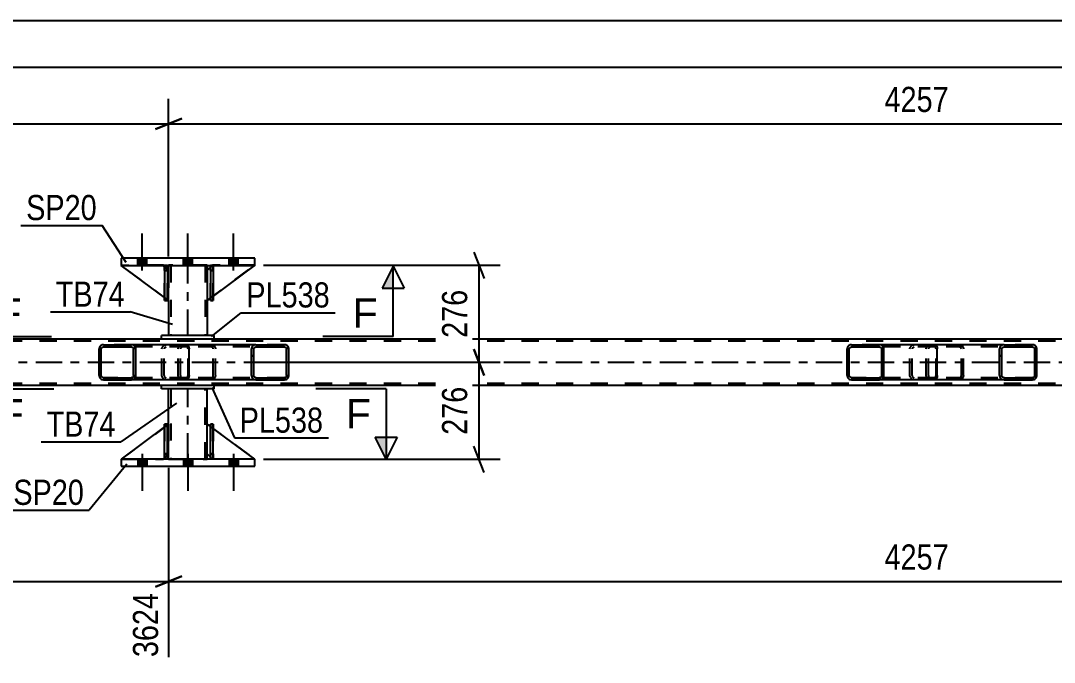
# Model space of a CAD drawing. Header units: millimetres. Extents: x 0 to 841, y 0 to 594.
# Drawn here: x 147.4 to 265, y 204 to 277.1 of the extents above; entities that cross this region are included whole.
import ezdxf

# ---------------------------------------------------------------- set-up
doc = ezdxf.new("R2010")
doc.units = ezdxf.units.MM
doc.linetypes.add('DXK_LINE_DOT2', pattern=[3.9198, 1.9599, -1.9599])
doc.linetypes.add('DXK_LINE_DOT3', pattern=[5.9187, 2.979, -0.9799, 0.9799, -0.9799])
doc.styles.add('Arial', font='ARIAL.TTF', dxfattribs={"height": 0.2})
doc.styles.add('Arial Narrow', font='ARIALN.TTF', dxfattribs={"height": 0.2})

# ---------------------------------------------------------------- blocks, each defined once
blk = doc.blocks.new('Part-800831068-2843 - 2778')
at = {"color": 7, "linetype": 'DXK_LINE_DOT2'}
for p, q in [((169.3, 231.11), (168.98, 231.11)), ((168.98, 227.71), (168.98, 231.11)), ((168.98, 227.11), (168.98, 231.11)), ((169.3, 231.11), (169.3, 227.71)), ((169.3, 227.11), (169.3, 231.11)), ((169.3, 227.71), (168.98, 227.71)), ((168.98, 227.11), (168.98, 227.71)), ((169.3, 227.11), (168.98, 227.11)), ((169.3, 227.71), (169.3, 227.11)), ((169.3, 227.11), (169.3, 227.11))]:
    blk.add_line(p, q, dxfattribs=at)
blk = doc.blocks.new('Part-800831068-2832 - 2778')
at = {"color": 2, "linetype": 'Continuous'}
for p, q in [((163.78, 230.78), (158.83, 227.11)), ((164.23, 231.11), (164.1, 231.02)), ((164.23, 227.71), (164.23, 231.11)), ((163.78, 227.27), (163.63, 227.11)), ((164.23, 227.71), (164.1, 227.59)), ((164.23, 227.71), (164.23, 227.71))]:
    blk.add_line(p, q, dxfattribs=at)
at = {"color": 7, "linetype": 'DXK_LINE_DOT2'}
for p, q in [((164.1, 231.02), (163.78, 230.78)), ((164.23, 227.71), (164.23, 231.11)), ((158.83, 227.11), (163.63, 227.11)), ((164.23, 227.71), (163.63, 227.11)), ((164.1, 227.59), (163.78, 227.27))]:
    blk.add_line(p, q, dxfattribs=at)
blk = doc.blocks.new('Part-800831068-2842 - 2778')
at = {"color": 7, "linetype": 'DXK_LINE_DOT2'}
for p, q in [((164.1, 231.11), (163.78, 231.11)), ((163.78, 227.71), (163.78, 231.11)), ((163.78, 227.11), (163.78, 231.11)), ((164.1, 231.11), (164.1, 227.71)), ((164.1, 227.11), (164.1, 231.11)), ((164.1, 227.71), (163.78, 227.71)), ((163.78, 227.11), (163.78, 227.71)), ((164.1, 227.11), (163.78, 227.11)), ((164.1, 227.71), (164.1, 227.11)), ((164.1, 227.11), (164.1, 227.11))]:
    blk.add_line(p, q, dxfattribs=at)
blk = doc.blocks.new('Part-800831068-2786 - 2778')
at = {"color": 7, "linetype": 'DXK_LINE_DOT2'}
for p, q in [((168.98, 248.59), (168.98, 249.19)), ((168.98, 249.19), (168.98, 249.19)), ((168.98, 249.19), (168.98, 245.19)), ((169.3, 249.19), (168.98, 249.19)), ((168.98, 245.19), (168.98, 248.59)), ((168.98, 248.59), (169.3, 248.59)), ((169.3, 248.59), (169.3, 249.19)), ((169.3, 245.19), (169.3, 249.19)), ((169.3, 248.59), (169.3, 245.19)), ((168.98, 245.19), (169.3, 245.19))]:
    blk.add_line(p, q, dxfattribs=at)
blk = doc.blocks.new('Part-800831068-2793 - 2778')
at = {"color": 2, "linetype": 'Continuous'}
for p, q in [((164.23, 249.2), (164.23, 248.59)), ((168.63, 249.2), (168.63, 248.59)), ((164.23, 245.19), (164.23, 241.19)), ((168.63, 245.19), (168.63, 241.19))]:
    blk.add_line(p, q, dxfattribs=at)
at = {"color": 7, "linetype": 'DXK_LINE_DOT2'}
for p, q in [((168.63, 249.2), (164.23, 249.2)), ((164.23, 248.59), (164.23, 245.19)), ((164.47, 249.2), (164.47, 241.19)), ((168.39, 249.2), (168.39, 241.19)), ((168.63, 248.59), (168.63, 245.19)), ((168.63, 241.19), (164.23, 241.19))]:
    blk.add_line(p, q, dxfattribs=at)
at = {"color": 7, "linetype": 'DXK_LINE_DOT3'}
blk.add_line((166.43, 241.19), (166.43, 249.2), dxfattribs=at)
blk = doc.blocks.new('Part-800831068-2798 - 2778')
at = {"color": 2, "linetype": 'Continuous'}
for p, q in [((169.43, 241.19), (163.43, 241.19)), ((163.43, 240.79), (163.43, 241.19)), ((169.43, 240.79), (169.43, 241.19)), ((169.43, 240.79), (163.43, 240.79))]:
    blk.add_line(p, q, dxfattribs=at)
blk = doc.blocks.new('Part-800831068-2803 - 2778')
at = {"color": 2, "linetype": 'Continuous'}
for p, q in [((169.43, 235.51), (163.43, 235.51)), ((163.43, 235.11), (163.43, 235.51)), ((169.43, 235.11), (169.43, 235.51)), ((169.43, 235.11), (163.43, 235.11))]:
    blk.add_line(p, q, dxfattribs=at)
blk = doc.blocks.new('Part-800831068-2808 - 2778')
at = {"color": 2, "linetype": 'Continuous'}
for p, q in [((164.23, 231.11), (164.23, 235.11)), ((168.63, 231.11), (168.63, 235.11)), ((164.23, 227.11), (164.23, 227.71)), ((168.63, 227.11), (168.63, 227.71))]:
    blk.add_line(p, q, dxfattribs=at)
at = {"color": 7, "linetype": 'DXK_LINE_DOT2'}
for p, q in [((168.63, 235.11), (164.23, 235.11)), ((164.47, 235.11), (164.47, 227.11)), ((168.39, 227.11), (168.39, 235.11)), ((164.23, 227.71), (164.23, 231.11)), ((168.63, 227.71), (168.63, 231.11)), ((164.23, 227.11), (168.63, 227.11))]:
    blk.add_line(p, q, dxfattribs=at)
at = {"color": 7, "linetype": 'DXK_LINE_DOT3'}
blk.add_line((166.43, 227.11), (166.43, 235.11), dxfattribs=at)
blk = doc.blocks.new('Part-800831068-2883 - 2778')
at = {"linetype": 'Continuous'}
h = blk.add_hatch(dxfattribs=at)
h.set_pattern_fill('', scale=0.7, style=0, pattern_type=0)
h.set_pattern_definition([(45, (245.6021, 239.856), (-1.57154, 1.57154), [])])
h.paths.add_polyline_path([(245.64, 239.67), (245.6, 239.86), (245.49, 240.01), (245.33, 240.12), (245.14, 240.15), (241.95, 240.15), (241.76, 240.12), (241.6, 240.01), (241.49, 239.86), (241.45, 239.67), (241.45, 236.63), (241.49, 236.45), (241.6, 236.29), (241.76, 236.19), (241.95, 236.15), (245.14, 236.15), (245.33, 236.19), (245.49, 236.29), (245.6, 236.45), (245.64, 236.63)])
h.paths.add_polyline_path([(245.37, 236.54), (245.32, 236.46), (245.23, 236.41), (245.14, 236.39), (241.95, 236.39), (241.86, 236.41), (241.78, 236.46), (241.72, 236.54), (241.7, 236.63), (241.7, 239.67), (241.72, 239.76), (241.78, 239.84), (241.86, 239.89), (241.95, 239.91), (245.14, 239.91), (245.23, 239.89), (245.32, 239.84), (245.37, 239.76), (245.39, 239.67), (245.39, 236.63)])
at = {"color": 2, "linetype": 'Continuous'}
for p, q in [((241.95, 240.15), (241.76, 240.12)), ((241.95, 240.15), (245.14, 240.15)), ((251.44, 240.15), (245.14, 240.15)), ((245.33, 240.12), (245.14, 240.15)), ((251.44, 240.15), (251.54, 240.12)), ((251.54, 240.12), (251.63, 240.01)), ((251.63, 240.01), (251.69, 239.86)), ((241.49, 239.86), (241.45, 239.67)), ((241.45, 236.63), (241.45, 239.67)), ((241.7, 239.67), (241.72, 239.76)), ((241.7, 236.63), (241.7, 239.67)), ((241.72, 239.76), (241.78, 239.84)), ((241.78, 239.84), (241.86, 239.89)), ((241.86, 239.89), (241.95, 239.91)), ((241.95, 239.91), (245.14, 239.91)), ((245.14, 239.91), (245.23, 239.89)), ((245.23, 239.89), (245.32, 239.84)), ((245.32, 239.84), (245.37, 239.76)), ((245.37, 239.76), (245.39, 239.67)), ((245.39, 236.63), (245.39, 239.67)), ((245.64, 239.67), (245.6, 239.86)), ((245.64, 236.63), (245.64, 239.67)), ((251.69, 239.86), (251.71, 239.67)), ((251.71, 236.63), (251.71, 239.67)), ((241.45, 236.63), (241.49, 236.45)), ((241.72, 236.54), (241.7, 236.63)), ((241.78, 236.46), (241.72, 236.54)), ((241.86, 236.41), (241.78, 236.46)), ((245.32, 236.46), (245.23, 236.41)), ((245.37, 236.54), (245.32, 236.46)), ((245.39, 236.63), (245.37, 236.54)), ((245.6, 236.45), (245.64, 236.63)), ((251.71, 236.63), (251.69, 236.45)), ((241.76, 236.19), (241.95, 236.15)), ((241.95, 236.39), (241.86, 236.41)), ((241.95, 236.39), (245.14, 236.39)), ((241.95, 236.15), (245.14, 236.15)), ((245.23, 236.41), (245.14, 236.39)), ((245.14, 236.15), (245.33, 236.19)), ((251.44, 236.15), (245.14, 236.15)), ((251.54, 236.19), (251.44, 236.15)), ((251.63, 236.29), (251.54, 236.19)), ((251.69, 236.45), (251.63, 236.29))]:
    blk.add_line(p, q, dxfattribs=at)
at = {"color": 7, "linetype": 'DXK_LINE_DOT2'}
for p, q in [((245.14, 240.15), (241.95, 240.15)), ((248.91, 240.12), (249.1, 240.15)), ((250.45, 239.91), (250.45, 240.15)), ((251.44, 239.91), (241.95, 239.91)), ((248.6, 239.67), (248.64, 239.86)), ((248.6, 236.63), (248.6, 239.67)), ((248.87, 239.76), (248.85, 239.67)), ((248.85, 236.63), (248.85, 239.67)), ((248.93, 239.84), (248.87, 239.76)), ((248.93, 239.84), (248.95, 239.86)), ((248.95, 239.86), (249.01, 239.89)), ((249.01, 239.89), (249.1, 239.91)), ((251.49, 239.89), (251.44, 239.91)), ((251.53, 239.84), (251.49, 239.89)), ((251.56, 239.76), (251.53, 239.84)), ((251.57, 239.67), (251.56, 239.76)), ((251.57, 236.63), (251.57, 239.67)), ((248.64, 236.45), (248.6, 236.63)), ((248.85, 236.63), (248.87, 236.54)), ((248.87, 236.54), (248.93, 236.46)), ((248.93, 236.46), (248.95, 236.45)), ((251.49, 236.41), (251.53, 236.46)), ((251.53, 236.46), (251.56, 236.54)), ((251.56, 236.54), (251.57, 236.63)), ((251.44, 236.39), (241.95, 236.39)), ((245.14, 236.15), (241.95, 236.15)), ((249.1, 236.15), (248.91, 236.19)), ((248.95, 236.45), (249.01, 236.41)), ((249.01, 236.41), (249.1, 236.39)), ((250.45, 236.15), (250.45, 236.39)), ((251.44, 236.39), (251.49, 236.41))]:
    blk.add_line(p, q, dxfattribs=at)
at = {"color": 2, "linetype": 'Continuous'}
for centre, start, end in [((241.94, 239.66), 111.1941, 156.1506), ((245.15, 239.66), 23.8494, 68.8059), ((241.94, 236.65), 203.8494, 248.8059), ((245.15, 236.65), 291.1941, 336.1506)]:
    blk.add_arc(centre, 0.492, start, end, dxfattribs=at)
at = {"color": 7, "linetype": 'DXK_LINE_DOT2'}
for centre, start, end in [((249.09, 239.66), 111.1941, 156.1506), ((249.09, 236.65), 203.8494, 248.8059)]:
    blk.add_arc(centre, 0.492, start, end, dxfattribs=at)
blk = doc.blocks.new('Part-800831068-2884 - 2778')
at = {"linetype": 'Continuous'}
h = blk.add_hatch(dxfattribs=at)
h.set_pattern_fill('', scale=0.7, style=0, pattern_type=0)
h.set_pattern_definition([(45, (263.0128, 239.856), (-1.57154, 1.57154), [])])
h.paths.add_polyline_path([(263.05, 239.67), (263.01, 239.86), (262.9, 240.01), (262.74, 240.12), (262.54, 240.15), (259.31, 240.15), (259.11, 240.12), (258.94, 240.01), (258.83, 239.86), (258.79, 239.67), (258.79, 236.63), (258.83, 236.45), (258.94, 236.29), (259.11, 236.19), (259.31, 236.15), (262.54, 236.15), (262.74, 236.19), (262.9, 236.29), (263.01, 236.45), (263.05, 236.63)])
h.paths.add_polyline_path([(262.78, 236.54), (262.72, 236.46), (262.64, 236.41), (262.54, 236.39), (259.31, 236.39), (259.21, 236.41), (259.13, 236.46), (259.07, 236.54), (259.05, 236.63), (259.05, 239.67), (259.07, 239.76), (259.13, 239.84), (259.21, 239.89), (259.31, 239.91), (262.54, 239.91), (262.64, 239.89), (262.72, 239.84), (262.78, 239.76), (262.8, 239.67), (262.8, 236.63)])
at = {"color": 7, "linetype": 'DXK_LINE_DOT2'}
for p, q in [((250.76, 240.12), (250.96, 240.15)), ((251.44, 240.15), (250.96, 240.15)), ((254.19, 240.15), (254.39, 240.12)), ((262.54, 240.15), (259.31, 240.15)), ((250.45, 239.67), (250.48, 239.86)), ((250.45, 236.63), (250.45, 239.67)), ((250.72, 239.76), (250.7, 239.67)), ((250.7, 236.63), (250.7, 239.67)), ((250.78, 239.84), (250.72, 239.76)), ((250.86, 239.89), (250.78, 239.84)), ((250.96, 239.91), (250.86, 239.89)), ((262.54, 239.91), (250.96, 239.91)), ((254.29, 239.89), (254.19, 239.91)), ((254.37, 239.84), (254.29, 239.89)), ((254.43, 239.76), (254.37, 239.84)), ((254.45, 239.67), (254.43, 239.76)), ((254.45, 236.63), (254.45, 239.67)), ((254.66, 239.86), (254.7, 239.67)), ((254.7, 236.63), (254.7, 239.67)), ((250.48, 236.45), (250.45, 236.63)), ((250.7, 236.63), (250.72, 236.54)), ((250.72, 236.54), (250.78, 236.46)), ((250.78, 236.46), (250.86, 236.41)), ((254.29, 236.41), (254.37, 236.46)), ((254.37, 236.46), (254.43, 236.54)), ((254.43, 236.54), (254.45, 236.63)), ((254.7, 236.63), (254.66, 236.45)), ((250.96, 236.15), (250.76, 236.19)), ((250.86, 236.41), (250.96, 236.39)), ((262.54, 236.39), (250.96, 236.39)), ((251.44, 236.15), (250.96, 236.15)), ((254.19, 236.39), (254.29, 236.41)), ((254.39, 236.19), (254.19, 236.15)), ((262.54, 236.15), (259.31, 236.15))]:
    blk.add_line(p, q, dxfattribs=at)
at = {"color": 2, "linetype": 'Continuous'}
for p, q in [((259.31, 240.15), (251.44, 240.15)), ((259.31, 240.15), (259.11, 240.12)), ((259.31, 240.15), (262.54, 240.15)), ((262.74, 240.12), (262.54, 240.15)), ((258.83, 239.86), (258.79, 239.67)), ((258.79, 236.63), (258.79, 239.67)), ((259.05, 239.67), (259.07, 239.76)), ((259.05, 236.63), (259.05, 239.67)), ((259.07, 239.76), (259.13, 239.84)), ((259.13, 239.84), (259.21, 239.89)), ((259.21, 239.89), (259.31, 239.91)), ((259.31, 239.91), (262.54, 239.91)), ((262.54, 239.91), (262.64, 239.89)), ((262.64, 239.89), (262.72, 239.84)), ((262.72, 239.84), (262.78, 239.76)), ((262.78, 239.76), (262.8, 239.67)), ((262.8, 236.63), (262.8, 239.67)), ((263.05, 239.67), (263.01, 239.86)), ((263.05, 236.63), (263.05, 239.67)), ((258.79, 236.63), (258.83, 236.45)), ((259.07, 236.54), (259.05, 236.63)), ((259.13, 236.46), (259.07, 236.54)), ((259.21, 236.41), (259.13, 236.46)), ((262.72, 236.46), (262.64, 236.41)), ((262.78, 236.54), (262.72, 236.46)), ((262.8, 236.63), (262.78, 236.54)), ((263.01, 236.45), (263.05, 236.63)), ((259.31, 236.15), (251.44, 236.15)), ((259.11, 236.19), (259.31, 236.15)), ((259.31, 236.39), (259.21, 236.41)), ((259.31, 236.39), (262.54, 236.39)), ((259.31, 236.15), (262.54, 236.15)), ((262.64, 236.41), (262.54, 236.39)), ((262.54, 236.15), (262.74, 236.19))]:
    blk.add_line(p, q, dxfattribs=at)
at = {"color": 7, "linetype": 'DXK_LINE_DOT2'}
for centre, start, end in [((250.94, 239.65), 110.7584, 155.6801), ((254.21, 239.65), 24.32, 69.2417), ((250.94, 236.65), 204.32, 249.2417), ((254.21, 236.65), 290.7584, 335.6801)]:
    blk.add_arc(centre, 0.496, start, end, dxfattribs=at)
at = {"color": 2, "linetype": 'Continuous'}
for centre, start, end in [((259.29, 239.65), 110.7584, 155.6801), ((262.56, 239.65), 24.32, 69.2417), ((259.29, 236.65), 204.32, 249.2417), ((262.56, 236.65), 290.7584, 335.6801)]:
    blk.add_arc(centre, 0.496, start, end, dxfattribs=at)
blk = doc.blocks.new('Part-800831068-2824 - 2778')
at = {"color": 2, "linetype": 'Continuous'}
for p, q in [((174.03, 249.99), (158.83, 249.99)), ((158.83, 249.99), (158.83, 249.19)), ((174.03, 249.19), (174.03, 249.99)), ((158.83, 249.19), (174.03, 249.19))]:
    blk.add_line(p, q, dxfattribs=at)
blk = doc.blocks.new('Part-800831068-2829 - 2778')
at = {"color": 2, "linetype": 'Continuous'}
for p, q in [((158.83, 227.11), (158.83, 226.31)), ((174.03, 227.11), (158.83, 227.11)), ((174.03, 226.31), (174.03, 227.11)), ((158.83, 226.31), (174.03, 226.31))]:
    blk.add_line(p, q, dxfattribs=at)
blk = doc.blocks.new('Part-800831068-2830 - 2778')
at = {"color": 2, "linetype": 'Continuous'}
for p, q in [((168.63, 227.71), (168.63, 231.11)), ((168.98, 230.85), (168.63, 231.11)), ((174.03, 227.11), (169.3, 230.62)), ((168.98, 227.36), (168.63, 227.71))]:
    blk.add_line(p, q, dxfattribs=at)
at = {"color": 7, "linetype": 'DXK_LINE_DOT2'}
for p, q in [((169.3, 230.62), (168.98, 230.85)), ((169.23, 227.11), (168.98, 227.36)), ((174.03, 227.11), (169.23, 227.11)), ((174.03, 227.11), (174.03, 227.11)), ((174.03, 227.11), (174.03, 227.11))]:
    blk.add_line(p, q, dxfattribs=at)
blk = doc.blocks.new('Part-800831068-2831 - 2778')
at = {"color": 7, "linetype": 'DXK_LINE_DOT2'}
for p, q in [((168.63, 227.71), (168.63, 231.11)), ((168.63, 231.11), (174.03, 227.11)), ((169.23, 227.11), (168.63, 227.71)), ((174.03, 227.11), (169.23, 227.11))]:
    blk.add_line(p, q, dxfattribs=at)
blk = doc.blocks.new('Part-800831068-2839 - 2778')
at = {"color": 7, "linetype": 'DXK_LINE_DOT2'}
for p, q in [((164.23, 231.11), (158.83, 227.11)), ((164.23, 227.71), (164.23, 231.11)), ((164.23, 231.11), (164.23, 227.71)), ((158.83, 227.11), (163.63, 227.11)), ((163.63, 227.11), (164.23, 227.71)), ((164.23, 227.71), (163.63, 227.11)), ((164.23, 227.71), (164.23, 227.71))]:
    blk.add_line(p, q, dxfattribs=at)
blk = doc.blocks.new('Part-800831068-2840 - 2778')
at = {"color": 2, "linetype": 'Continuous'}
for p, q in [((163.78, 227.11), (163.78, 231.11)), ((163.78, 231.11), (164.1, 231.11)), ((164.1, 227.11), (164.1, 231.11)), ((163.78, 227.11), (163.78, 227.11)), ((164.1, 227.11), (163.78, 227.11))]:
    blk.add_line(p, q, dxfattribs=at)
at = {"color": 7, "linetype": 'DXK_LINE_DOT2'}
for p, q in [((163.78, 231.11), (163.78, 227.71)), ((164.1, 227.71), (164.1, 231.11)), ((163.78, 227.71), (163.78, 227.11)), ((163.78, 227.71), (164.1, 227.71)), ((164.1, 227.11), (164.1, 227.71)), ((164.1, 227.11), (164.1, 227.11))]:
    blk.add_line(p, q, dxfattribs=at)
blk = doc.blocks.new('Part-800831068-2841 - 2778')
at = {"color": 2, "linetype": 'Continuous'}
for p, q in [((168.98, 227.11), (168.98, 231.11)), ((168.98, 231.11), (169.3, 231.11)), ((169.3, 227.11), (169.3, 231.11)), ((168.98, 227.11), (168.98, 227.11)), ((169.3, 227.11), (168.98, 227.11))]:
    blk.add_line(p, q, dxfattribs=at)
at = {"color": 7, "linetype": 'DXK_LINE_DOT2'}
for p, q in [((168.98, 231.11), (168.98, 227.71)), ((169.3, 227.71), (169.3, 231.11)), ((168.98, 227.71), (168.98, 227.11)), ((168.98, 227.71), (169.3, 227.71)), ((169.3, 227.11), (169.3, 227.71)), ((169.3, 227.11), (169.3, 227.11))]:
    blk.add_line(p, q, dxfattribs=at)
blk = doc.blocks.new('Part-800831068-2844 - 2778')
at = {"color": 2, "linetype": 'Continuous'}
for p, q in [((168.98, 248.95), (168.63, 248.6)), ((168.63, 248.6), (168.63, 245.2)), ((174.03, 249.2), (169.3, 245.69)), ((168.98, 245.46), (168.63, 245.2))]:
    blk.add_line(p, q, dxfattribs=at)
at = {"color": 7, "linetype": 'DXK_LINE_DOT2'}
for p, q in [((169.23, 249.2), (168.98, 248.95)), ((174.03, 249.2), (169.23, 249.2)), ((169.3, 245.69), (168.98, 245.46))]:
    blk.add_line(p, q, dxfattribs=at)
blk = doc.blocks.new('Part-800831068-2880 - 2778')
at = {"linetype": 'Continuous'}
h = blk.add_hatch(dxfattribs=at)
h.set_pattern_fill('', scale=0.7, style=0, pattern_type=0)
h.set_pattern_definition([(45, (160.468, 239.856), (-1.57154, 1.57154), [])])
h.paths.add_polyline_path([(160.51, 239.67), (160.47, 239.86), (160.36, 240.01), (160.2, 240.12), (160, 240.15), (156.82, 240.15), (156.63, 240.12), (156.46, 240.01), (156.35, 239.86), (156.32, 239.67), (156.32, 236.63), (156.35, 236.45), (156.46, 236.29), (156.63, 236.19), (156.82, 236.15), (160, 236.15), (160.2, 236.19), (160.36, 236.29), (160.47, 236.45), (160.51, 236.63)])
h.paths.add_polyline_path([(160.24, 236.54), (160.18, 236.46), (160.1, 236.41), (160, 236.39), (156.82, 236.39), (156.72, 236.41), (156.64, 236.46), (156.59, 236.54), (156.57, 236.63), (156.57, 239.67), (156.59, 239.76), (156.64, 239.84), (156.72, 239.89), (156.82, 239.91), (160, 239.91), (160.1, 239.89), (160.18, 239.84), (160.24, 239.76), (160.25, 239.67), (160.25, 236.63)])
at = {"color": 2, "linetype": 'Continuous'}
for p, q in [((156.82, 240.15), (156.63, 240.12)), ((156.82, 240.15), (160, 240.15)), ((166.3, 240.15), (160, 240.15)), ((160.2, 240.12), (160, 240.15)), ((166.3, 240.15), (166.41, 240.12)), ((166.41, 240.12), (166.5, 240.01)), ((166.5, 240.01), (166.55, 239.86)), ((156.35, 239.86), (156.32, 239.67)), ((156.32, 236.63), (156.32, 239.67)), ((156.57, 239.67), (156.59, 239.76)), ((156.57, 236.63), (156.57, 239.67)), ((156.59, 239.76), (156.64, 239.84)), ((156.64, 239.84), (156.72, 239.89)), ((156.72, 239.89), (156.82, 239.91)), ((156.82, 239.91), (160, 239.91)), ((160, 239.91), (160.1, 239.89)), ((160.1, 239.89), (160.18, 239.84)), ((160.18, 239.84), (160.24, 239.76)), ((160.24, 239.76), (160.25, 239.67)), ((160.25, 236.63), (160.25, 239.67)), ((160.51, 239.67), (160.47, 239.86)), ((160.51, 236.63), (160.51, 239.67)), ((166.55, 239.86), (166.57, 239.67)), ((166.57, 236.63), (166.57, 239.67)), ((156.32, 236.63), (156.35, 236.45)), ((156.59, 236.54), (156.57, 236.63)), ((156.64, 236.46), (156.59, 236.54)), ((156.72, 236.41), (156.64, 236.46)), ((160.18, 236.46), (160.1, 236.41)), ((160.24, 236.54), (160.18, 236.46)), ((160.25, 236.63), (160.24, 236.54)), ((160.47, 236.45), (160.51, 236.63)), ((166.57, 236.63), (166.55, 236.45)), ((156.63, 236.19), (156.82, 236.15)), ((156.82, 236.39), (156.72, 236.41)), ((156.82, 236.39), (160, 236.39)), ((156.82, 236.15), (160, 236.15)), ((160.1, 236.41), (160, 236.39)), ((160, 236.15), (160.2, 236.19)), ((166.3, 236.15), (160, 236.15)), ((166.41, 236.19), (166.3, 236.15)), ((166.5, 236.29), (166.41, 236.19)), ((166.55, 236.45), (166.5, 236.29))]:
    blk.add_line(p, q, dxfattribs=at)
at = {"color": 7, "linetype": 'DXK_LINE_DOT2'}
for p, q in [((160, 240.15), (156.82, 240.15)), ((163.78, 240.12), (163.97, 240.15)), ((165.31, 239.91), (165.31, 240.15)), ((166.3, 239.91), (156.82, 239.91)), ((163.47, 239.67), (163.5, 239.86)), ((163.47, 236.63), (163.47, 239.67)), ((163.74, 239.76), (163.72, 239.67)), ((163.72, 236.63), (163.72, 239.67)), ((163.79, 239.84), (163.74, 239.76)), ((163.79, 239.84), (163.81, 239.86)), ((163.81, 239.86), (163.87, 239.89)), ((163.87, 239.89), (163.97, 239.91)), ((166.36, 239.89), (166.3, 239.91)), ((166.4, 239.84), (166.36, 239.89)), ((166.43, 239.76), (166.4, 239.84)), ((166.44, 239.67), (166.43, 239.76)), ((166.44, 236.63), (166.44, 239.67)), ((163.5, 236.45), (163.47, 236.63)), ((163.72, 236.63), (163.74, 236.54)), ((163.74, 236.54), (163.79, 236.46)), ((163.79, 236.46), (163.81, 236.45)), ((166.36, 236.41), (166.4, 236.46)), ((166.4, 236.46), (166.43, 236.54)), ((166.43, 236.54), (166.44, 236.63)), ((166.3, 236.39), (156.82, 236.39)), ((160, 236.15), (156.82, 236.15)), ((163.97, 236.15), (163.78, 236.19)), ((163.81, 236.45), (163.87, 236.41)), ((163.87, 236.41), (163.97, 236.39)), ((165.31, 236.15), (165.31, 236.39)), ((166.3, 236.39), (166.36, 236.41))]:
    blk.add_line(p, q, dxfattribs=at)
at = {"color": 2, "linetype": 'Continuous'}
for centre, start, end in [((156.8, 239.66), 111.1941, 156.1506), ((160.02, 239.66), 23.8494, 68.8059), ((156.8, 236.65), 203.8494, 248.8059), ((160.02, 236.65), 291.1941, 336.1506)]:
    blk.add_arc(centre, 0.492, start, end, dxfattribs=at)
at = {"color": 7, "linetype": 'DXK_LINE_DOT2'}
for centre, start, end in [((163.95, 239.66), 111.1941, 156.1506), ((163.95, 236.65), 203.8494, 248.8059)]:
    blk.add_arc(centre, 0.492, start, end, dxfattribs=at)
blk = doc.blocks.new('Part-800831068-2882 - 2778')
at = {"linetype": 'Continuous'}
h = blk.add_hatch(dxfattribs=at)
h.set_pattern_fill('', scale=0.7, style=0, pattern_type=0)
h.set_pattern_definition([(45, (177.8786, 239.856), (-1.57154, 1.57154), [])])
h.paths.add_polyline_path([(177.92, 239.67), (177.88, 239.86), (177.77, 240.01), (177.6, 240.12), (177.41, 240.15), (174.17, 240.15), (173.98, 240.12), (173.81, 240.01), (173.7, 239.86), (173.66, 239.67), (173.66, 236.63), (173.7, 236.45), (173.81, 236.29), (173.98, 236.19), (174.17, 236.15), (177.41, 236.15), (177.6, 236.19), (177.77, 236.29), (177.88, 236.45), (177.92, 236.63)])
h.paths.add_polyline_path([(177.64, 236.54), (177.59, 236.46), (177.5, 236.41), (177.41, 236.39), (174.17, 236.39), (174.07, 236.41), (173.99, 236.46), (173.94, 236.54), (173.92, 236.63), (173.92, 239.67), (173.94, 239.76), (173.99, 239.84), (174.07, 239.89), (174.17, 239.91), (177.41, 239.91), (177.5, 239.89), (177.59, 239.84), (177.64, 239.76), (177.66, 239.67), (177.66, 236.63)])
at = {"color": 7, "linetype": 'DXK_LINE_DOT2'}
for p, q in [((165.63, 240.12), (165.82, 240.15)), ((166.3, 240.15), (165.82, 240.15)), ((169.06, 240.15), (169.25, 240.12)), ((177.41, 240.15), (174.17, 240.15)), ((165.31, 239.67), (165.35, 239.86)), ((165.31, 236.63), (165.31, 239.67)), ((165.59, 239.76), (165.57, 239.67)), ((165.57, 236.63), (165.57, 239.67)), ((165.64, 239.84), (165.59, 239.76)), ((165.72, 239.89), (165.64, 239.84)), ((165.82, 239.91), (165.72, 239.89)), ((177.41, 239.91), (165.82, 239.91)), ((169.16, 239.89), (169.06, 239.91)), ((169.24, 239.84), (169.16, 239.89)), ((169.29, 239.76), (169.24, 239.84)), ((169.31, 239.67), (169.29, 239.76)), ((169.31, 236.63), (169.31, 239.67)), ((169.53, 239.86), (169.57, 239.67)), ((169.57, 236.63), (169.57, 239.67)), ((165.35, 236.45), (165.31, 236.63)), ((165.57, 236.63), (165.59, 236.54)), ((165.59, 236.54), (165.64, 236.46)), ((165.64, 236.46), (165.72, 236.41)), ((169.16, 236.41), (169.24, 236.46)), ((169.24, 236.46), (169.29, 236.54)), ((169.29, 236.54), (169.31, 236.63)), ((169.57, 236.63), (169.53, 236.45)), ((165.82, 236.15), (165.63, 236.19)), ((165.72, 236.41), (165.82, 236.39)), ((177.41, 236.39), (165.82, 236.39)), ((166.3, 236.15), (165.82, 236.15)), ((169.06, 236.39), (169.16, 236.41)), ((169.25, 236.19), (169.06, 236.15)), ((177.41, 236.15), (174.17, 236.15))]:
    blk.add_line(p, q, dxfattribs=at)
at = {"color": 2, "linetype": 'Continuous'}
for p, q in [((174.17, 240.15), (166.3, 240.15)), ((174.17, 240.15), (173.98, 240.12)), ((174.17, 240.15), (177.41, 240.15)), ((177.6, 240.12), (177.41, 240.15)), ((173.7, 239.86), (173.66, 239.67)), ((173.66, 236.63), (173.66, 239.67)), ((173.92, 239.67), (173.94, 239.76)), ((173.92, 236.63), (173.92, 239.67)), ((173.94, 239.76), (173.99, 239.84)), ((173.99, 239.84), (174.07, 239.89)), ((174.07, 239.89), (174.17, 239.91)), ((174.17, 239.91), (177.41, 239.91)), ((177.41, 239.91), (177.5, 239.89)), ((177.5, 239.89), (177.59, 239.84)), ((177.59, 239.84), (177.64, 239.76)), ((177.64, 239.76), (177.66, 239.67)), ((177.66, 236.63), (177.66, 239.67)), ((177.92, 239.67), (177.88, 239.86)), ((177.92, 236.63), (177.92, 239.67)), ((173.66, 236.63), (173.7, 236.45)), ((173.94, 236.54), (173.92, 236.63)), ((173.99, 236.46), (173.94, 236.54)), ((174.07, 236.41), (173.99, 236.46)), ((177.59, 236.46), (177.5, 236.41)), ((177.64, 236.54), (177.59, 236.46)), ((177.66, 236.63), (177.64, 236.54)), ((177.88, 236.45), (177.92, 236.63)), ((174.17, 236.15), (166.3, 236.15)), ((173.98, 236.19), (174.17, 236.15)), ((174.17, 236.39), (174.07, 236.41)), ((174.17, 236.39), (177.41, 236.39)), ((174.17, 236.15), (177.41, 236.15)), ((177.5, 236.41), (177.41, 236.39)), ((177.41, 236.15), (177.6, 236.19))]:
    blk.add_line(p, q, dxfattribs=at)
at = {"color": 7, "linetype": 'DXK_LINE_DOT2'}
for centre, start, end in [((165.8, 239.65), 110.7584, 155.6801), ((169.08, 239.65), 24.32, 69.2417), ((165.8, 236.65), 204.32, 249.2417), ((169.08, 236.65), 290.7584, 335.6801)]:
    blk.add_arc(centre, 0.496, start, end, dxfattribs=at)
at = {"color": 2, "linetype": 'Continuous'}
for centre, start, end in [((174.15, 239.65), 110.7584, 155.6801), ((177.43, 239.65), 24.32, 69.2417), ((174.15, 236.65), 204.32, 249.2417), ((177.43, 236.65), 290.7584, 335.6801)]:
    blk.add_arc(centre, 0.496, start, end, dxfattribs=at)
blk = doc.blocks.new('Part-800831068-2886 - 2778')
at = {"color": 7, "linetype": 'DXK_LINE_DOT2'}
for p, q in [((169.23, 249.2), (168.63, 248.6)), ((168.63, 245.2), (174.03, 249.2)), ((168.63, 248.6), (168.63, 245.2)), ((174.03, 249.2), (169.23, 249.2))]:
    blk.add_line(p, q, dxfattribs=at)
blk = doc.blocks.new('Part-800831068-2887 - 2778')
at = {"color": 7, "linetype": 'DXK_LINE_DOT2'}
for p, q in [((163.63, 249.2), (158.83, 249.19)), ((163.63, 249.2), (164.23, 248.6)), ((164.1, 248.72), (163.78, 249.04)), ((164.23, 248.6), (164.23, 245.2)), ((164.1, 245.29), (163.78, 245.53))]:
    blk.add_line(p, q, dxfattribs=at)
at = {"color": 2, "linetype": 'Continuous'}
for p, q in [((163.78, 245.53), (158.83, 249.19)), ((163.78, 249.04), (163.63, 249.2)), ((164.23, 248.6), (164.1, 248.72)), ((164.23, 248.6), (164.23, 248.6)), ((164.23, 245.2), (164.23, 248.6)), ((164.1, 245.29), (164.23, 245.2)), ((164.23, 245.2), (164.23, 245.2))]:
    blk.add_line(p, q, dxfattribs=at)
blk = doc.blocks.new('Part-800831068-2888 - 2778')
at = {"color": 7, "linetype": 'DXK_LINE_DOT2'}
for p, q in [((158.83, 249.19), (163.63, 249.2)), ((164.23, 245.2), (158.83, 249.19)), ((163.63, 249.2), (164.23, 248.6)), ((164.23, 248.6), (163.63, 249.2)), ((164.23, 248.6), (164.23, 245.2)), ((164.23, 248.6), (164.23, 248.6)), ((164.23, 248.6), (164.23, 245.2))]:
    blk.add_line(p, q, dxfattribs=at)
blk = doc.blocks.new('Part-800831068-2889 - 2778')
at = {"color": 2, "linetype": 'Continuous'}
for p, q in [((164.1, 249.19), (163.78, 249.19)), ((163.78, 249.19), (163.78, 245.19)), ((164.1, 249.19), (164.1, 249.19)), ((164.1, 249.19), (164.1, 245.19)), ((164.1, 245.19), (163.78, 245.19))]:
    blk.add_line(p, q, dxfattribs=at)
at = {"color": 7, "linetype": 'DXK_LINE_DOT2'}
for p, q in [((163.78, 248.59), (163.78, 249.19)), ((164.1, 248.59), (163.78, 248.59)), ((163.78, 248.59), (163.78, 245.19)), ((164.1, 248.59), (164.1, 249.19)), ((164.1, 249.19), (164.1, 249.19)), ((164.1, 245.19), (164.1, 248.59))]:
    blk.add_line(p, q, dxfattribs=at)
blk = doc.blocks.new('Part-800831068-2890 - 2778')
at = {"color": 2, "linetype": 'Continuous'}
for p, q in [((169.3, 249.19), (168.98, 249.19)), ((168.98, 249.19), (168.98, 245.19)), ((169.3, 249.19), (169.3, 249.19)), ((169.3, 249.19), (169.3, 245.19)), ((169.3, 245.19), (168.98, 245.19))]:
    blk.add_line(p, q, dxfattribs=at)
at = {"color": 7, "linetype": 'DXK_LINE_DOT2'}
for p, q in [((168.98, 248.59), (168.98, 249.19)), ((169.3, 248.59), (168.98, 248.59)), ((168.98, 248.59), (168.98, 245.19)), ((169.3, 248.59), (169.3, 249.19)), ((169.3, 249.19), (169.3, 249.19)), ((169.3, 245.19), (169.3, 248.59))]:
    blk.add_line(p, q, dxfattribs=at)
blk = doc.blocks.new('Part-800831068-2891 - 2778')
at = {"color": 7, "linetype": 'DXK_LINE_DOT2'}
for p, q in [((163.78, 248.59), (163.78, 249.19)), ((163.78, 249.19), (163.78, 249.19)), ((163.78, 249.19), (163.78, 245.19)), ((164.1, 249.19), (163.78, 249.19)), ((163.78, 245.19), (163.78, 248.59)), ((163.78, 248.59), (164.1, 248.59)), ((164.1, 248.59), (164.1, 249.19)), ((164.1, 245.19), (164.1, 249.19)), ((164.1, 248.59), (164.1, 245.19)), ((163.78, 245.19), (164.1, 245.19))]:
    blk.add_line(p, q, dxfattribs=at)
blk = doc.blocks.new('Part-800831068-2950 - 2778')
at = {"color": 2, "linetype": 'Continuous'}
for p, q in [((739.46, 240.79), (72.18, 240.79)), ((163.43, 235.51), (72.18, 235.51)), ((333.7, 235.51), (169.43, 235.51))]:
    blk.add_line(p, q, dxfattribs=at)
at = {"color": 7, "linetype": 'DXK_LINE_DOT2'}
for p, q in [((739.46, 240.55), (72.18, 240.55)), ((739.46, 235.75), (72.18, 235.75)), ((169.43, 235.51), (163.43, 235.51))]:
    blk.add_line(p, q, dxfattribs=at)
at = {"color": 7, "linetype": 'DXK_LINE_DOT3'}
blk.add_line((72.18, 238.15), (739.46, 238.15), dxfattribs=at)
blk = doc.blocks.new('Bolt-800831068-3014 - 2778')
at = {"linetype": 'Continuous'}
for points in [[(160.71, 249.2), (161.75, 249.2), (161.75, 250), (160.71, 250)], [(160.71, 249.2), (161.75, 249.2), (161.75, 250), (160.71, 250)], [(160.71, 249.2), (161.75, 249.2), (161.75, 250), (160.71, 250)], [(165.91, 249.2), (166.95, 249.2), (166.95, 250), (165.91, 250)], [(165.91, 249.2), (166.95, 249.2), (166.95, 250), (165.91, 250)], [(171.11, 249.2), (172.15, 249.2), (172.15, 250), (171.11, 250)], [(171.11, 249.2), (172.15, 249.2), (172.15, 250), (171.11, 250)], [(171.11, 249.2), (172.15, 249.2), (172.15, 250), (171.11, 250)]]:
    blk.add_hatch(color=1, dxfattribs=at).paths.add_polyline_path(points)
at = {"color": 1, "linetype": 'Continuous'}
for p, q in [((161.23, 248.6), (161.23, 252.8)), ((161.23, 248.6), (161.23, 252.8)), ((161.23, 248.6), (161.23, 252.8)), ((166.43, 248.6), (166.43, 252.8)), ((166.43, 248.6), (166.43, 252.8)), ((171.63, 248.6), (171.63, 252.8)), ((171.63, 248.6), (171.63, 252.8)), ((171.63, 248.6), (171.63, 252.8)), ((160.71, 249.2), (160.71, 250)), ((160.71, 249.2), (160.71, 250)), ((160.71, 249.2), (160.71, 250)), ((161.75, 249.2), (161.75, 250)), ((161.75, 249.2), (161.75, 250)), ((161.75, 249.2), (161.75, 250)), ((165.91, 249.2), (165.91, 250)), ((165.91, 249.2), (165.91, 250)), ((166.95, 249.2), (166.95, 250)), ((166.95, 249.2), (166.95, 250)), ((171.11, 249.2), (171.11, 250)), ((171.11, 249.2), (171.11, 250)), ((171.11, 249.2), (171.11, 250)), ((172.15, 249.2), (172.15, 250)), ((172.15, 249.2), (172.15, 250)), ((172.15, 249.2), (172.15, 250))]:
    blk.add_line(p, q, dxfattribs=at)
blk = doc.blocks.new('Bolt-800831068-3015 - 2778')
at = {"linetype": 'Continuous'}
for points in [[(161.75, 227.11), (160.71, 227.11), (160.71, 226.31), (161.75, 226.31)], [(161.75, 227.11), (160.71, 227.11), (160.71, 226.31), (161.75, 226.31)], [(161.75, 227.11), (160.71, 227.11), (160.71, 226.31), (161.75, 226.31)], [(166.95, 227.11), (165.91, 227.11), (165.91, 226.31), (166.95, 226.31)], [(166.95, 227.11), (165.91, 227.11), (165.91, 226.31), (166.95, 226.31)], [(172.15, 227.11), (171.11, 227.11), (171.11, 226.31), (172.15, 226.31)], [(172.15, 227.11), (171.11, 227.11), (171.11, 226.31), (172.15, 226.31)], [(172.15, 227.11), (171.11, 227.11), (171.11, 226.31), (172.15, 226.31)]]:
    blk.add_hatch(color=1, dxfattribs=at).paths.add_polyline_path(points)
at = {"color": 1, "linetype": 'Continuous'}
for p, q in [((160.71, 227.11), (160.71, 226.31)), ((160.71, 227.11), (160.71, 226.31)), ((160.71, 227.11), (160.71, 226.31)), ((161.23, 227.71), (161.23, 223.51)), ((161.23, 227.71), (161.23, 223.51)), ((161.23, 227.71), (161.23, 223.51)), ((161.75, 227.11), (161.75, 226.31)), ((161.75, 227.11), (161.75, 226.31)), ((161.75, 227.11), (161.75, 226.31)), ((165.91, 227.11), (165.91, 226.31)), ((165.91, 227.11), (165.91, 226.31)), ((166.43, 227.71), (166.43, 223.51)), ((166.43, 227.71), (166.43, 223.51)), ((166.95, 227.11), (166.95, 226.31)), ((166.95, 227.11), (166.95, 226.31)), ((171.11, 227.11), (171.11, 226.31)), ((171.11, 227.11), (171.11, 226.31)), ((171.11, 227.11), (171.11, 226.31)), ((171.63, 227.71), (171.63, 223.51)), ((171.63, 227.71), (171.63, 223.51)), ((171.63, 227.71), (171.63, 223.51)), ((172.15, 227.11), (172.15, 226.31)), ((172.15, 227.11), (172.15, 226.31)), ((172.15, 227.11), (172.15, 226.31))]:
    blk.add_line(p, q, dxfattribs=at)
blk = doc.blocks.new('StraightDimension-800831068-3125 - 2778')
at = {"color": 7, "linetype": 'Continuous'}
for p, q in [((164.23, 250.2), (164.23, 268.16)), ((165.73, 265.91), (162.73, 264.71)), ((164.23, 265.31), (334.5, 265.31))]:
    blk.add_line(p, q, dxfattribs=at)
at = {"color": 0}
blk.add_wipeout([(253.62, 266.06), (253.62, 270.26), (245.11, 270.26), (245.11, 266.06)], dxfattribs=at)
at = {"color": 3, "style": 'Arial Narrow'}
blk.add_text('4257', height=2.863, dxfattribs=at).set_placement((245.71, 266.66))
blk = doc.blocks.new('StraightDimension-800831068-11984 - 2778')
at = {"color": 7, "linetype": 'Continuous'}
for p, q in [((198.96, 239.65), (200.16, 236.65)), ((175.03, 238.15), (201.96, 238.15)), ((199.56, 227.11), (199.56, 238.15)), ((200.16, 225.61), (198.96, 228.61)), ((175.03, 227.11), (201.96, 227.11))]:
    blk.add_line(p, q, dxfattribs=at)
at = {"color": 0}
blk.add_wipeout([(198.81, 235.98), (194.61, 235.98), (194.61, 229.29), (198.81, 229.29)], dxfattribs=at)
at = {"color": 3, "style": 'Arial Narrow'}
blk.add_text('276', height=2.863, rotation=90.0002, dxfattribs=at).set_placement((198.21, 229.89))
blk = doc.blocks.new('StraightDimension-800831068-3019 - 2778')
at = {"color": 7, "linetype": 'Continuous'}
blk.add_line((63.56, 271.75), (739.46, 271.75), dxfattribs=at)
blk = doc.blocks.new('StraightDimension-800831068-3050 - 2778')
at = {"color": 7, "linetype": 'Continuous'}
for p, q in [((63.56, 234.51), (63.56, 210.06)), ((164.23, 226.11), (164.23, 204.57)), ((65.06, 213.79), (62.06, 212.59)), ((63.56, 213.19), (164.23, 213.19)), ((162.73, 212.59), (165.73, 213.79))]:
    blk.add_line(p, q, dxfattribs=at)
at = {"color": 0}
blk.add_wipeout([(118.15, 213.94), (118.15, 218.14), (109.64, 218.14), (109.64, 213.94)], dxfattribs=at)
at = {"color": 3, "style": 'Arial Narrow'}
blk.add_text('3624', height=2.863, dxfattribs=at).set_placement((110.24, 214.54))
at = {"color": 0, "linetype": 'Continuous'}
for points in [[(62.96, 212.49), (58.76, 212.49), (58.76, 209.46), (62.96, 209.46)], [(163.63, 212.49), (159.43, 212.49), (159.43, 203.97), (163.63, 203.97)]]:
    blk.add_wipeout(points, dxfattribs=at)
at = {"color": 3, "linetype": 'Continuous', "style": 'Arial Narrow'}
for s, height, p in [('0', 2.86, (62.36, 210.06)), ('3624', 2.863, (163.03, 204.57))]:
    blk.add_text(s, height=height, rotation=90.0002, dxfattribs=at).set_placement(p)
blk = doc.blocks.new('StraightDimension-800831068-3070 - 2778')
at = {"color": 7, "linetype": 'Continuous'}
for p, q in [((164.23, 226.11), (164.23, 204.57)), ((165.73, 213.79), (162.73, 212.59)), ((164.23, 213.19), (334.5, 213.19))]:
    blk.add_line(p, q, dxfattribs=at)
at = {"color": 0}
blk.add_wipeout([(253.62, 213.94), (253.62, 218.14), (245.11, 218.14), (245.11, 213.94)], dxfattribs=at)
at = {"color": 3, "style": 'Arial Narrow'}
blk.add_text('4257', height=2.863, dxfattribs=at).set_placement((245.71, 214.54))
blk = doc.blocks.new('StraightDimension-800831068-3088 - 2778')
at = {"color": 7, "linetype": 'Continuous'}
blk.add_line((62.92, 277.06), (740.1, 277.06), dxfattribs=at)
blk = doc.blocks.new('StraightDimension-800831068-3099 - 2778')
at = {"color": 7, "linetype": 'Continuous'}
for p, q in [((63.56, 241.79), (63.56, 268.16)), ((164.23, 250.2), (164.23, 268.16)), ((65.06, 265.91), (62.06, 264.71)), ((162.73, 264.71), (165.73, 265.91)), ((63.56, 265.31), (164.23, 265.31))]:
    blk.add_line(p, q, dxfattribs=at)
at = {"color": 0}
blk.add_wipeout([(118.15, 266.06), (118.15, 270.26), (109.64, 270.26), (109.64, 266.06)], dxfattribs=at)
at = {"color": 3, "style": 'Arial Narrow'}
blk.add_text('3624', height=2.863, dxfattribs=at).set_placement((110.24, 266.66))
blk = doc.blocks.new('StraightDimension-800831068-11983 - 2778')
at = {"color": 7, "linetype": 'Continuous'}
for p, q in [((198.96, 250.7), (200.16, 247.7)), ((175.03, 249.2), (201.96, 249.2)), ((199.56, 238.15), (199.56, 249.2)), ((200.16, 236.65), (198.96, 239.65)), ((175.03, 238.15), (201.96, 238.15))]:
    blk.add_line(p, q, dxfattribs=at)
at = {"color": 0}
blk.add_wipeout([(198.81, 247.02), (194.61, 247.02), (194.61, 240.33), (198.81, 240.33)], dxfattribs=at)
at = {"color": 3, "style": 'Arial Narrow'}
blk.add_text('276', height=2.863, rotation=90.0002, dxfattribs=at).set_placement((198.21, 240.93))
blk = doc.blocks.new('Mark-800831068-2789 - 2778')
at = {"color": 30, "linetype": 'Continuous'}
for p in [(150.79, 243.88), (164.68, 242.44)]:
    blk.add_line(p, (159.85, 243.88), dxfattribs=at)
at = {"color": 0}
blk.add_wipeout([(159.25, 244.48), (159.25, 247.48), (151.39, 247.48), (151.39, 244.48)], dxfattribs=at)
blk.add_wipeout([(159.25, 244.48), (159.25, 247.48), (151.39, 247.48), (151.39, 244.48)], dxfattribs=at)
at = {"color": 3, "style": 'Arial Narrow'}
blk.add_text('TB74', height=2.863, dxfattribs=at).set_placement((151.39, 244.48))
blk = doc.blocks.new('Mark-800831068-2794 - 2778')
at = {"color": 30, "linetype": 'Continuous'}
for p, q in [((169.12, 241.1), (172.48, 243.79)), ((172.48, 243.79), (183.19, 243.79))]:
    blk.add_line(p, q, dxfattribs=at)
at = {"color": 0}
blk.add_wipeout([(182.59, 244.39), (182.59, 247.39), (173.08, 247.39), (173.08, 244.39)], dxfattribs=at)
blk.add_wipeout([(182.59, 244.39), (182.59, 247.39), (173.08, 247.39), (173.08, 244.39)], dxfattribs=at)
at = {"color": 3, "style": 'Arial Narrow'}
blk.add_text('PL538', height=2.863, dxfattribs=at).set_placement((173.08, 244.39))
blk = doc.blocks.new('Mark-800831068-2799 - 2778')
at = {"color": 30, "linetype": 'Continuous'}
for p, q in [((169.16, 235.28), (171.72, 229.53)), ((171.72, 229.53), (182.42, 229.53))]:
    blk.add_line(p, q, dxfattribs=at)
at = {"color": 0}
blk.add_wipeout([(181.82, 230.13), (181.82, 233.13), (172.32, 233.13), (172.32, 230.13)], dxfattribs=at)
blk.add_wipeout([(181.82, 230.13), (181.82, 233.13), (172.32, 233.13), (172.32, 230.13)], dxfattribs=at)
at = {"color": 3, "style": 'Arial Narrow'}
blk.add_text('PL538', height=2.863, dxfattribs=at).set_placement((172.32, 230.13))
blk = doc.blocks.new('Mark-800831068-2804 - 2778')
at = {"color": 30, "linetype": 'Continuous'}
for p in [(165.12, 233.5), (149.74, 229.08)]:
    blk.add_line(p, (158.79, 229.08), dxfattribs=at)
at = {"color": 0}
blk.add_wipeout([(158.19, 229.68), (158.19, 232.68), (150.34, 232.68), (150.34, 229.68)], dxfattribs=at)
blk.add_wipeout([(158.19, 229.68), (158.19, 232.68), (150.34, 232.68), (150.34, 229.68)], dxfattribs=at)
at = {"color": 3, "style": 'Arial Narrow'}
blk.add_text('TB74', height=2.863, dxfattribs=at).set_placement((150.34, 229.68))
blk = doc.blocks.new('Mark-800831068-2820 - 2778')
at = {"color": 30, "linetype": 'Continuous'}
for p in [(147.42, 253.74), (159.41, 249.53)]:
    blk.add_line(p, (156.66, 253.74), dxfattribs=at)
at = {"color": 0}
blk.add_wipeout([(156.06, 254.34), (156.06, 257.34), (148.02, 257.34), (148.02, 254.34)], dxfattribs=at)
blk.add_wipeout([(156.06, 254.34), (156.06, 257.34), (148.02, 257.34), (148.02, 254.34)], dxfattribs=at)
at = {"color": 3, "style": 'Arial Narrow'}
blk.add_text('SP20', height=2.863, dxfattribs=at).set_placement((148.02, 254.34))
blk = doc.blocks.new('Mark-800831068-2825 - 2778')
at = {"color": 30, "linetype": 'Continuous'}
for p in [(159.47, 226.56), (145.96, 221.31)]:
    blk.add_line(p, (155.2, 221.31), dxfattribs=at)
at = {"color": 0}
blk.add_wipeout([(154.6, 221.91), (154.6, 224.91), (146.56, 224.91), (146.56, 221.91)], dxfattribs=at)
blk.add_wipeout([(154.6, 221.91), (154.6, 224.91), (146.56, 224.91), (146.56, 221.91)], dxfattribs=at)
at = {"color": 3, "style": 'Arial Narrow'}
blk.add_text('SP20', height=2.863, dxfattribs=at).set_placement((146.56, 221.91))
blk = doc.blocks.new('SectionMark-800831068-3162 - 2778')
at = {"linetype": 'Continuous'}
for points in [[(144.14, 246.58), (142.89, 246.58), (142.89, 249.08)], [(189.77, 246.58), (188.52, 246.58), (189.77, 249.08)]]:
    blk.add_hatch(color=6, dxfattribs=at).paths.add_polyline_path(points)
at = {"color": 6, "linetype": 'Continuous'}
for p, q in [((141.64, 246.58), (142.89, 249.08)), ((142.89, 241.08), (142.89, 249.08)), ((142.89, 249.08), (144.14, 246.58)), ((189.77, 249.08), (188.52, 246.58)), ((189.77, 241.08), (189.77, 249.08)), ((189.77, 249.08), (191.02, 246.58)), ((144.14, 246.58), (141.64, 246.58)), ((188.52, 246.58), (191.02, 246.58)), ((142.89, 241.08), (150.89, 241.08)), ((189.77, 241.08), (181.77, 241.08))]:
    blk.add_line(p, q, dxfattribs=at)
at = {"color": 0, "linetype": 'Continuous'}
for points in [[(147.49, 242.08), (147.49, 245.58), (144.64, 245.58), (144.64, 242.08)], [(188.02, 242.08), (188.02, 245.58), (185.17, 245.58), (185.17, 242.08)]]:
    blk.add_wipeout(points, dxfattribs=at)
at = {"color": 3, "linetype": 'Continuous', "style": 'Arial'}
for p in [(144.64, 242.08), (185.17, 242.08)]:
    blk.add_text('F', height=3.34, dxfattribs=at).set_placement(p)
blk = doc.blocks.new('SectionMark-800831068-3164 - 2778')
at = {"linetype": 'Continuous'}
for points in [[(143.15, 229.61), (144.4, 229.61), (143.15, 227.11)], [(187.75, 229.61), (189, 229.61), (189, 227.11)]]:
    blk.add_hatch(color=6, dxfattribs=at).paths.add_polyline_path(points)
at = {"color": 6, "linetype": 'Continuous'}
for p, q in [((143.15, 235.11), (151.15, 235.11)), ((143.15, 235.11), (143.15, 227.11)), ((189, 235.11), (181, 235.11)), ((189, 235.11), (189, 227.11)), ((143.15, 227.11), (141.9, 229.61)), ((144.4, 229.61), (141.9, 229.61)), ((143.15, 227.11), (144.4, 229.61)), ((187.75, 229.61), (190.25, 229.61)), ((189, 227.11), (187.75, 229.61)), ((190.25, 229.61), (189, 227.11))]:
    blk.add_line(p, q, dxfattribs=at)
at = {"color": 0, "linetype": 'Continuous'}
for points in [[(147.75, 230.61), (147.75, 234.11), (144.9, 234.11), (144.9, 230.61)], [(187.25, 230.61), (187.25, 234.11), (184.4, 234.11), (184.4, 230.61)]]:
    blk.add_wipeout(points, dxfattribs=at)
at = {"color": 3, "linetype": 'Continuous', "style": 'Arial'}
for p in [(144.9, 230.61), (184.4, 230.61)]:
    blk.add_text('F', height=3.34, dxfattribs=at).set_placement(p)

msp = doc.modelspace()

# ---------------------------------------------------------------- block references
for name in ['Bolt-800831068-3014 - 2778', 'Part-800831068-2824 - 2778', 'Part-800831068-2887 - 2778', 'Part-800831068-2888 - 2778', 'Part-800831068-2889 - 2778', 'Part-800831068-2891 - 2778', 'Part-800831068-2793 - 2778', 'Part-800831068-2844 - 2778', 'Part-800831068-2886 - 2778', 'Part-800831068-2786 - 2778', 'Part-800831068-2890 - 2778', 'Part-800831068-2798 - 2778', 'Part-800831068-2950 - 2778', 'Part-800831068-2880 - 2778', 'Part-800831068-2882 - 2778', 'Part-800831068-2883 - 2778', 'Part-800831068-2884 - 2778', 'Part-800831068-2803 - 2778', 'Part-800831068-2808 - 2778', 'Part-800831068-2832 - 2778', 'Part-800831068-2839 - 2778', 'Part-800831068-2842 - 2778', 'Part-800831068-2840 - 2778', 'Part-800831068-2830 - 2778', 'Part-800831068-2831 - 2778', 'Part-800831068-2843 - 2778', 'Part-800831068-2841 - 2778', 'Part-800831068-2829 - 2778', 'Bolt-800831068-3015 - 2778']:
    msp.add_blockref(name, (0, 0))

# ---------------------------------------------------------------- next in the draw order: block references
for name in ['StraightDimension-800831068-3125 - 2778', 'StraightDimension-800831068-11984 - 2778', 'StraightDimension-800831068-3050 - 2778']:
    msp.add_blockref(name, (0, 0))

# ---------------------------------------------------------------- next in the draw order: block references
for name in ['StraightDimension-800831068-3019 - 2778', 'Mark-800831068-2799 - 2778', 'Mark-800831068-2804 - 2778', 'Mark-800831068-2825 - 2778', 'StraightDimension-800831068-3070 - 2778']:
    msp.add_blockref(name, (0, 0))

# ---------------------------------------------------------------- next in the draw order: block references
for name in ['StraightDimension-800831068-3088 - 2778', 'SectionMark-800831068-3164 - 2778']:
    msp.add_blockref(name, (0, 0))

# ---------------------------------------------------------------- next in the draw order: block references
for name in ['StraightDimension-800831068-3099 - 2778', 'StraightDimension-800831068-11983 - 2778']:
    msp.add_blockref(name, (0, 0))

# ---------------------------------------------------------------- next in the draw order: block references
for name in ['Mark-800831068-2820 - 2778', 'Mark-800831068-2789 - 2778', 'Mark-800831068-2794 - 2778']:
    msp.add_blockref(name, (0, 0))

# ---------------------------------------------------------------- next in the draw order: block references
msp.add_blockref('SectionMark-800831068-3162 - 2778', (0, 0))

doc.saveas('drawing.dxf')
